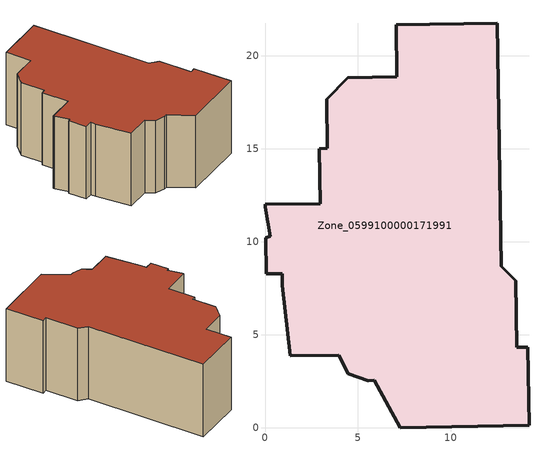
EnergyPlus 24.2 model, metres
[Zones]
Zone_0599100000171991
 floor ground (C_G): 0.06,8.28 0.03,10.23 0.29,10.3 0,11.85 0,12.01 2.96,12.05 2.93,15.02 3.34,15.03 3.31,17.67 4.45,18.84 7.09,18.87 7.06,21.68 12.49,21.76 12.71,8.69 13.5,7.92 13.55,4.33 14.13,4.34 14.2,0.13 7.27,0 5.87,2.55 5.55,2.54 4.49,2.92 3.97,3.89 1.36,3.86 0.94,7.68 0.93,8.29 z0
 wall outside (C_F): 7.09,18.87 4.45,18.84 3.31,17.67 3.34,15.03 2.93,15.02 2.96,12.05 0,12.01 0,11.85 0.29,10.3 0.03,10.23 0.06,8.28 0.93,8.29 0.94,7.68 1.36,3.86 3.97,3.89 4.49,2.92 5.55,2.54 5.87,2.55 7.27,0 14.2,0.13 14.13,4.34 13.55,4.33 13.5,7.92 12.71,8.69 12.49,21.76 7.06,21.68 7.09,18.87 z0:8.64
 roof outside (C_R): 1.36,3.86 3.97,3.89 4.49,2.92 5.55,2.54 5.87,2.55 7.27,0 14.2,0.13 14.13,4.34 13.55,4.33 13.5,7.92 12.71,8.69 12.49,21.76 7.06,21.68 7.09,18.87 4.45,18.84 3.31,17.67 3.34,15.03 2.93,15.02 2.96,12.05 0,12.01 0,11.85 0.29,10.3 0.03,10.23 0.06,8.28 0.93,8.29 0.94,7.68 z8.64
[BUILDING]
Pand.0599100000171991: North Axis=0; Terrain=City; Loads Convergence Tolerance Value=0.04; Temperature Convergence Tolerance Value=0.4; Solar Distribution=FullExterior; Maximum Number of Warmup Days=25; Minimum Number of Warmup Days=1
[Site:Location]
Rotterdam.The.Hague.AP_ZH_NLD Design_Conditions: Latitude=51.96; Longitude=4.45; Time Zone=1; Elevation=-4.5
[SITE:GROUNDTEMPERATURE:BUILDINGSURFACE]
18, 18, 18, 18, 18, 18, 18, 18, 18, 18, 18, 18
[MATERIAL] Thermal Absorptance=0.9; Solar Absorptance=0.7; Visible Absorptance=0.7
Name | Roughness | Thickness | Conductivity | Density | Specific Heat
G.D.1975-1991 | MediumSmooth | 0.15 | 0.288461 | 540 | 1210
F.D.1975-1991 | Rough | 0.3 | 0.230769 | 1920 | 840
R.D.1975-1991 | MediumRough | 0.2 | 0.153846 | 1500 | 1000
[CONSTRUCTION]
C_G: G.D.1975-1991
C_F: F.D.1975-1991
C_R: R.D.1975-1991
[ZONE]
Zone_0599100000171991: Type=1; Multiplier=1; Ceiling Height=Autocalculate; Volume=Autocalculate; Floor Area=autocalculate; Part of Total Floor Area=Yes
[ZONEINFILTRATION:DESIGNFLOWRATE]
Infil_Zone_0599100000171991: Zone or ZoneList or Space or SpaceList=Zone_0599100000171991; Schedule=AlwaysOn; Design Flow Rate Calculation Method=Flow/Area; Flow Rate per Floor Area=0.0042; Constant Term Coefficient=1; Temperature Term Coefficient=0; Velocity Term Coefficient=0; Velocity Squared Term Coefficient=0
[HVACTEMPLATE:ZONE:IDEALLOADSAIRSYSTEM]
Zone_0599100000171991: Maximum Heating Supply Air Temperature=50; Minimum Cooling Supply Air Temperature=13; Maximum Heating Supply Air Humidity Ratio=0.0156; Minimum Cooling Supply Air Humidity Ratio=0.0077; Heating Limit=NoLimit; Cooling Limit=NoLimit; Dehumidification Control Type=ConstantSensibleHeatRatio; Cooling Sensible Heat Ratio=0.7; Dehumidification Setpoint=60; Humidification Control Type=None; Humidification Setpoint=30; Outdoor Air Method=None; Outdoor Air Flow Rate per Person=0.00944; Outdoor Air Flow Rate per Zone Floor Area=0; Outdoor Air Flow Rate per Zone=0; Demand Controlled Ventilation Type=None; Outdoor Air Economizer Type=NoEconomizer; Heat Recovery Type=None; Sensible Heat Recovery Effectiveness=0.7; Latent Heat Recovery Effectiveness=0.65
[ZONECONTROL:THERMOSTAT]
ThermostatControl_Zone_0599100000171991: Zone or ZoneList=Zone_0599100000171991; Control Type Schedule=DualSetpointControlType; Control 1=Thermostat_Zone_0599100000171991; Temperature Difference Between Cutout And Setpoint=0
[THERMOSTATSETPOINT:DUALSETPOINT]
Thermostat_Zone_0599100000171991: Heating Setpoint Temperature Schedule=HeatingSetpoint_Zone_0599100000171991; Cooling Setpoint Temperature Schedule=CoolingSetpoint_Zone_0599100000171991
[SCHEDULE:COMPACT]
HeatingSetpoint_Zone_0599100000171991: Through: 12/31, For: AllDays, Until: 24:00, 21
CoolingSetpoint_Zone_0599100000171991: Through: 12/31, For: AllDays, Until: 24:00, 24
DualSetpointControlType: Through: 12/31, For: AllDays, Until: 24:00, 4
AlwaysOn: Through: 12/31, For: AllDays, Until: 24:00, 1
